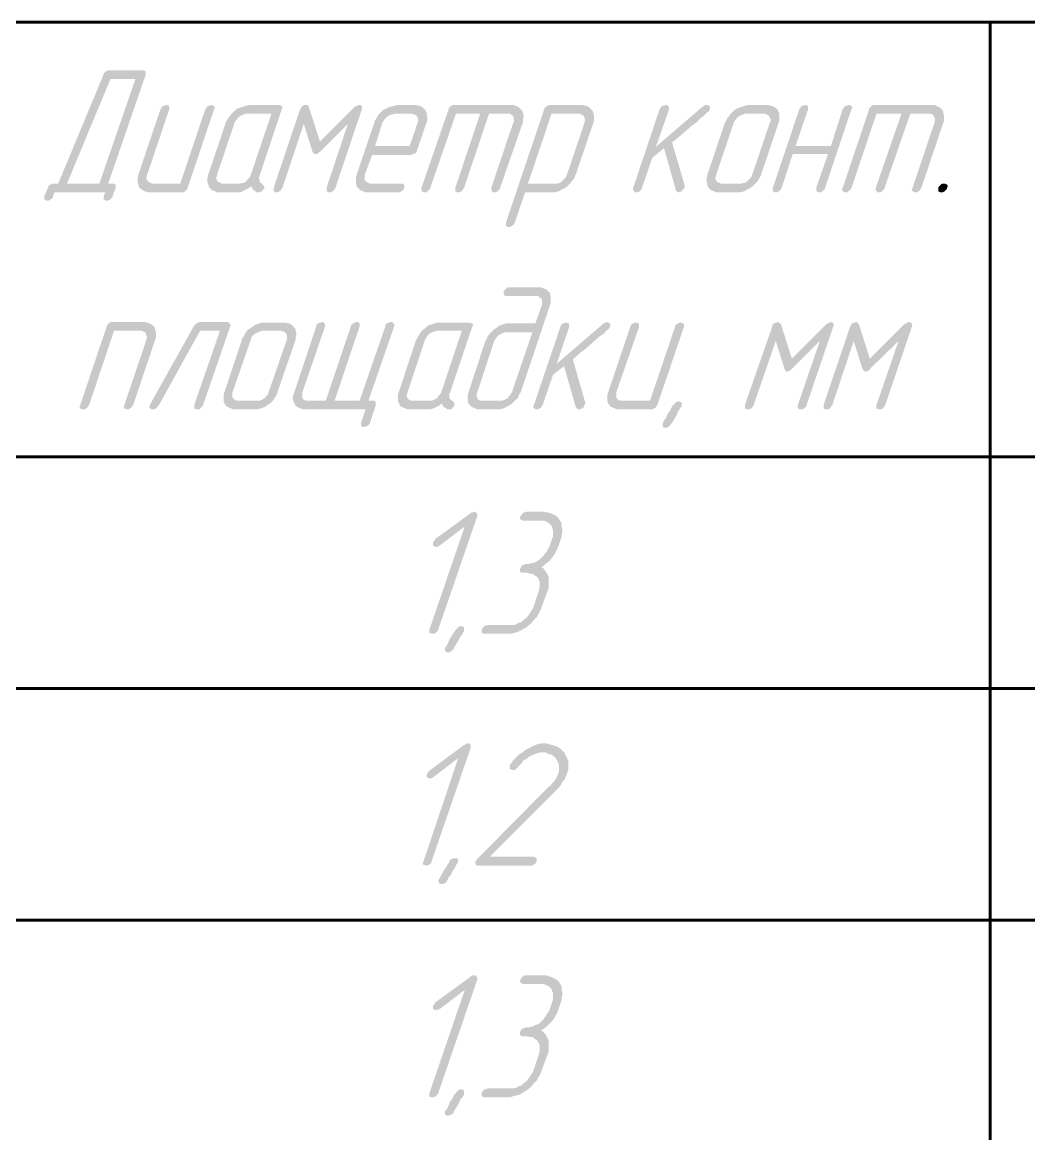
# Model space of a CAD drawing. Extents: x 346 to 4955, y 45 to 639.
# Drawn here: x 1274.54 to 1309.19, y 155.46 to 193.71 of the extents above; entities that cross this region are included whole.
import ezdxf

# ---------------------------------------------------------------- set-up
doc = ezdxf.new("R2010")
doc.units = 0
doc.header["$MEASUREMENT"] = 0
doc.layers.add('PDF _Геометрия', color=7, linetype='CONTINUOUS')
doc.layers.add('PDF _Сплошная заливка', color=7, linetype='CONTINUOUS')

msp = doc.modelspace()

# ---------------------------------------------------------------- hatches: boundary and pattern name
at = {"layer": 'PDF _Сплошная заливка', "transparency": 33554559}
h = msp.add_hatch(color=256, dxfattribs=at)
h.paths.add_polyline_path([(1278.439, 191.75), (1277.579, 191.75), (1276.086, 188.155), (1277.199, 188.155)], flags=0)
h.paths.add_polyline_path([(1278.768, 192.028), (1278.768, 192.028), (1278.794, 192.003), (1278.794, 191.952), (1278.794, 191.901), (1277.503, 188.155), (1277.68, 188.155), (1277.731, 188.129), (1277.756, 188.129), (1277.756, 188.079), (1277.756, 188.053), (1277.756, 188.003), (1277.655, 187.724), (1277.655, 187.699), (1277.655, 187.699), (1277.604, 187.648), (1277.579, 187.623), (1277.554, 187.598), (1277.503, 187.572), (1277.452, 187.572), (1277.427, 187.572), (1277.376, 187.598), (1277.351, 187.598), (1277.351, 187.623), (1277.351, 187.674), (1277.351, 187.724), (1277.402, 187.851), (1275.656, 187.851), (1275.605, 187.724), (1275.605, 187.699), (1275.605, 187.699), (1275.605, 187.674), (1275.58, 187.648), (1275.554, 187.623), (1275.504, 187.598), (1275.453, 187.572), (1275.402, 187.572), (1275.377, 187.572), (1275.327, 187.598), (1275.327, 187.598), (1275.301, 187.623), (1275.301, 187.674), (1275.301, 187.724), (1275.428, 188.003), (1275.428, 188.003), (1275.428, 188.028), (1275.453, 188.079), (1275.478, 188.104), (1275.529, 188.129), (1275.554, 188.155), (1275.605, 188.155), (1275.782, 188.155), (1277.351, 191.927), (1277.351, 191.927), (1277.351, 191.952), (1277.402, 192.003), (1277.402, 192.003), (1277.452, 192.028), (1277.503, 192.053), (1277.528, 192.053), (1278.718, 192.053)], flags=0)
for points in [[(1281.122, 190.838), (1281.147, 190.813), (1281.173, 190.788), (1281.173, 190.762), (1281.147, 190.712), (1280.236, 188.003), (1280.236, 188.003), (1280.236, 187.978), (1280.186, 187.927), (1280.16, 187.902), (1280.135, 187.876), (1280.084, 187.851), (1280.034, 187.851), (1278.895, 187.851), (1278.87, 187.851), (1278.794, 187.876), (1278.743, 187.902), (1278.692, 187.927), (1278.617, 187.978), (1278.566, 188.028), (1278.566, 188.028), (1278.566, 188.053), (1278.541, 188.104), (1278.541, 188.155), (1278.515, 188.205), (1278.515, 188.281), (1278.515, 188.357), (1278.541, 188.459), (1279.3, 190.712), (1279.3, 190.712), (1279.325, 190.737), (1279.35, 190.788), (1279.376, 190.813), (1279.426, 190.838), (1279.452, 190.838), (1279.502, 190.863), (1279.528, 190.863), (1279.578, 190.838), (1279.604, 190.813), (1279.604, 190.788), (1279.604, 190.762), (1279.604, 190.712), (1278.844, 188.459), (1278.844, 188.433), (1278.844, 188.433), (1278.844, 188.408), (1278.819, 188.383), (1278.819, 188.307), (1278.844, 188.281), (1278.87, 188.231), (1278.87, 188.231), (1278.92, 188.205), (1278.971, 188.18), (1278.996, 188.155), (1279.047, 188.155), (1279.983, 188.155), (1280.844, 190.712), (1280.844, 190.712), (1280.869, 190.737), (1280.894, 190.788), (1280.92, 190.813), (1280.97, 190.838), (1280.995, 190.838), (1281.046, 190.863), (1281.071, 190.863)], [(1286.184, 190.863), (1286.209, 190.838), (1286.234, 190.813), (1286.234, 190.788), (1286.234, 190.762), (1286.234, 190.712), (1285.323, 188.003), (1285.323, 188.003), (1285.298, 187.978), (1285.272, 187.927), (1285.247, 187.902), (1285.197, 187.876), (1285.171, 187.851), (1285.121, 187.851), (1285.095, 187.851), (1285.045, 187.876), (1285.019, 187.902), (1285.019, 187.927), (1285.019, 187.952), (1285.019, 188.003), (1285.753, 190.205), (1284.792, 189.243), (1284.792, 189.243), (1284.792, 189.243), (1284.741, 189.218), (1284.69, 189.167), (1284.665, 189.167), (1284.64, 189.167), (1284.614, 189.167), (1284.614, 189.167), (1284.564, 189.193), (1284.564, 189.218), (1284.539, 189.243), (1284.235, 190.205), (1283.501, 188.003), (1283.501, 188.003), (1283.476, 187.978), (1283.45, 187.927), (1283.425, 187.902), (1283.374, 187.876), (1283.349, 187.851), (1283.298, 187.851), (1283.273, 187.851), (1283.223, 187.876), (1283.197, 187.902), (1283.197, 187.927), (1283.197, 187.952), (1283.197, 188.003), (1284.108, 190.712), (1284.108, 190.712), (1284.134, 190.737), (1284.134, 190.762), (1284.159, 190.788), (1284.184, 190.813), (1284.21, 190.838), (1284.26, 190.863), (1284.311, 190.863), (1284.336, 190.863), (1284.361, 190.863), (1284.387, 190.838), (1284.412, 190.788), (1284.792, 189.598), (1285.981, 190.788), (1286.006, 190.813), (1286.032, 190.813), (1286.082, 190.838), (1286.133, 190.863), (1286.158, 190.863)], [(1291.448, 190.863), (1291.498, 190.838), (1291.574, 190.813), (1291.625, 190.788), (1291.675, 190.737), (1291.726, 190.686), (1291.726, 190.686), (1291.751, 190.661), (1291.777, 190.61), (1291.777, 190.56), (1291.802, 190.509), (1291.802, 190.433), (1291.777, 190.357), (1291.777, 190.256), (1290.992, 188.003), (1290.992, 188.003), (1290.992, 187.978), (1290.941, 187.927), (1290.916, 187.902), (1290.891, 187.876), (1290.84, 187.851), (1290.79, 187.851), (1290.764, 187.851), (1290.714, 187.876), (1290.714, 187.902), (1290.688, 187.927), (1290.688, 187.952), (1290.688, 188.003), (1291.448, 190.256), (1291.448, 190.256), (1291.473, 190.281), (1291.473, 190.307), (1291.473, 190.332), (1291.473, 190.408), (1291.448, 190.433), (1291.448, 190.458), (1291.448, 190.484), (1291.448, 190.484), (1291.397, 190.509), (1291.346, 190.56), (1291.296, 190.56), (1291.27, 190.56), (1290.612, 190.56), (1289.752, 188.003), (1289.752, 188.003), (1289.727, 187.978), (1289.701, 187.927), (1289.676, 187.902), (1289.651, 187.876), (1289.6, 187.851), (1289.55, 187.851), (1289.524, 187.851), (1289.474, 187.876), (1289.448, 187.902), (1289.448, 187.927), (1289.448, 187.952), (1289.448, 188.003), (1290.309, 190.56), (1289.474, 190.56), (1288.588, 188.003), (1288.588, 188.003), (1288.588, 187.978), (1288.537, 187.927), (1288.512, 187.902), (1288.487, 187.876), (1288.436, 187.851), (1288.385, 187.851), (1288.36, 187.851), (1288.309, 187.876), (1288.309, 187.902), (1288.284, 187.927), (1288.284, 187.952), (1288.284, 188.003), (1289.221, 190.712), (1289.221, 190.712), (1289.221, 190.737), (1289.246, 190.762), (1289.246, 190.788), (1289.296, 190.813), (1289.322, 190.838), (1289.372, 190.863), (1289.423, 190.863), (1291.422, 190.863)], [(1298.129, 190.863), (1298.179, 190.838), (1298.205, 190.813), (1298.205, 190.813), (1298.205, 190.788), (1298.23, 190.762), (1298.205, 190.712), (1298.205, 190.712), (1298.205, 190.686), (1298.179, 190.636), (1298.129, 190.61), (1298.129, 190.61), (1298.104, 190.585), (1298.078, 190.56), (1298.028, 190.509), (1297.977, 190.458), (1297.901, 190.408), (1297.851, 190.357), (1297.775, 190.281), (1297.673, 190.205), (1297.572, 190.129), (1297.37, 189.952), (1297.167, 189.775), (1296.914, 189.572), (1297.344, 188.104), (1297.344, 188.079), (1297.344, 188.079), (1297.344, 188.053), (1297.344, 188.028), (1297.344, 188.003), (1297.319, 187.978), (1297.294, 187.952), (1297.243, 187.902), (1297.243, 187.902), (1297.218, 187.876), (1297.167, 187.876), (1297.142, 187.851), (1297.117, 187.851), (1297.091, 187.876), (1297.066, 187.902), (1297.041, 187.902), (1297.041, 187.952), (1296.636, 189.37), (1296.231, 189.041), (1295.876, 188.003), (1295.876, 188.003), (1295.876, 187.978), (1295.826, 187.927), (1295.801, 187.902), (1295.775, 187.876), (1295.725, 187.851), (1295.674, 187.851), (1295.649, 187.851), (1295.623, 187.876), (1295.598, 187.902), (1295.573, 187.927), (1295.573, 187.952), (1295.573, 188.003), (1296.484, 190.712), (1296.484, 190.712), (1296.509, 190.737), (1296.509, 190.762), (1296.535, 190.788), (1296.56, 190.813), (1296.61, 190.838), (1296.636, 190.838), (1296.712, 190.863), (1296.712, 190.863), (1296.762, 190.838), (1296.788, 190.813), (1296.813, 190.788), (1296.813, 190.762), (1296.813, 190.712), (1296.357, 189.421), (1297.977, 190.813), (1298.002, 190.813), (1298.028, 190.838), (1298.053, 190.863), (1298.104, 190.863)], [(1303.064, 190.838), (1303.089, 190.813), (1303.115, 190.788), (1303.115, 190.762), (1303.089, 190.712), (1302.178, 188.003), (1302.178, 188.003), (1302.178, 187.978), (1302.128, 187.927), (1302.102, 187.902), (1302.077, 187.876), (1302.026, 187.851), (1301.976, 187.851), (1301.95, 187.851), (1301.9, 187.876), (1301.9, 187.902), (1301.874, 187.927), (1301.874, 187.952), (1301.874, 188.003), (1302.279, 189.167), (1301.065, 189.167), (1300.685, 188.003), (1300.685, 188.003), (1300.66, 187.978), (1300.634, 187.927), (1300.609, 187.902), (1300.558, 187.876), (1300.533, 187.851), (1300.482, 187.851), (1300.457, 187.851), (1300.407, 187.876), (1300.381, 187.902), (1300.381, 187.927), (1300.381, 187.952), (1300.381, 188.003), (1301.292, 190.712), (1301.292, 190.712), (1301.318, 190.737), (1301.343, 190.788), (1301.368, 190.813), (1301.394, 190.838), (1301.444, 190.838), (1301.495, 190.863), (1301.52, 190.863), (1301.571, 190.838), (1301.596, 190.813), (1301.596, 190.788), (1301.596, 190.762), (1301.596, 190.712), (1301.166, 189.446), (1302.381, 189.446), (1302.786, 190.712), (1302.786, 190.712), (1302.811, 190.737), (1302.836, 190.788), (1302.861, 190.813), (1302.912, 190.838), (1302.937, 190.838), (1302.988, 190.863), (1303.013, 190.863)], [(1305.949, 190.863), (1306, 190.838), (1306.05, 190.813), (1306.101, 190.788), (1306.177, 190.737), (1306.227, 190.686), (1306.227, 190.686), (1306.227, 190.661), (1306.253, 190.61), (1306.253, 190.56), (1306.278, 190.509), (1306.278, 190.433), (1306.278, 190.357), (1306.253, 190.256), (1305.493, 188.003), (1305.493, 188.003), (1305.468, 187.978), (1305.443, 187.927), (1305.418, 187.902), (1305.367, 187.876), (1305.342, 187.851), (1305.291, 187.851), (1305.266, 187.851), (1305.215, 187.876), (1305.19, 187.902), (1305.164, 187.927), (1305.164, 187.952), (1305.19, 188.003), (1305.949, 190.256), (1305.949, 190.256), (1305.949, 190.281), (1305.949, 190.307), (1305.949, 190.332), (1305.949, 190.408), (1305.949, 190.433), (1305.924, 190.458), (1305.924, 190.484), (1305.924, 190.484), (1305.898, 190.509), (1305.822, 190.56), (1305.797, 190.56), (1305.746, 190.56), (1305.114, 190.56), (1304.228, 188.003), (1304.228, 188.003), (1304.228, 187.978), (1304.177, 187.927), (1304.152, 187.902), (1304.127, 187.876), (1304.076, 187.851), (1304.026, 187.851), (1304, 187.851), (1303.975, 187.876), (1303.95, 187.902), (1303.924, 187.927), (1303.924, 187.952), (1303.924, 188.003), (1304.81, 190.56), (1303.95, 190.56), (1303.089, 188.003), (1303.089, 188.003), (1303.064, 187.978), (1303.039, 187.927), (1303.013, 187.902), (1302.963, 187.876), (1302.937, 187.851), (1302.887, 187.851), (1302.861, 187.851), (1302.811, 187.876), (1302.786, 187.902), (1302.76, 187.927), (1302.76, 187.952), (1302.786, 188.003), (1303.697, 190.712), (1303.697, 190.712), (1303.697, 190.737), (1303.722, 190.762), (1303.747, 190.788), (1303.773, 190.813), (1303.798, 190.838), (1303.848, 190.863), (1303.899, 190.863), (1305.898, 190.863)], [(1306.354, 188.129), (1306.379, 188.129), (1306.405, 188.079), (1306.405, 188.053), (1306.379, 188.003), (1306.379, 188.003), (1306.379, 187.978), (1306.329, 187.927), (1306.303, 187.902), (1306.278, 187.876), (1306.227, 187.851), (1306.177, 187.851), (1306.151, 187.851), (1306.101, 187.876), (1306.076, 187.902), (1306.076, 187.927), (1306.076, 187.952), (1306.076, 188.003), (1306.076, 188.003), (1306.076, 188.028), (1306.101, 188.053), (1306.126, 188.079), (1306.151, 188.104), (1306.177, 188.129), (1306.227, 188.155), (1306.278, 188.155), (1306.303, 188.155)], [(1278.718, 183.395), (1278.768, 183.395), (1278.819, 183.37), (1278.87, 183.37), (1278.92, 183.345), (1278.971, 183.319), (1279.047, 183.269), (1279.097, 183.218), (1279.097, 183.193), (1279.097, 183.167), (1279.123, 183.142), (1279.123, 183.092), (1279.148, 183.016), (1279.148, 182.965), (1279.148, 182.864), (1279.123, 182.788), (1278.363, 180.535), (1278.363, 180.509), (1278.338, 180.509), (1278.313, 180.459), (1278.287, 180.433), (1278.237, 180.408), (1278.212, 180.383), (1278.161, 180.383), (1278.136, 180.383), (1278.085, 180.408), (1278.06, 180.408), (1278.06, 180.433), (1278.034, 180.484), (1278.06, 180.535), (1278.819, 182.788), (1278.819, 182.788), (1278.819, 182.813), (1278.819, 182.813), (1278.844, 182.864), (1278.819, 182.914), (1278.819, 182.965), (1278.794, 182.99), (1278.794, 182.99), (1278.794, 183.016), (1278.768, 183.041), (1278.692, 183.066), (1278.667, 183.092), (1278.617, 183.092), (1277.705, 183.092), (1276.845, 180.535), (1276.845, 180.535), (1276.82, 180.509), (1276.794, 180.459), (1276.769, 180.433), (1276.718, 180.408), (1276.693, 180.383), (1276.643, 180.383), (1276.617, 180.383), (1276.567, 180.408), (1276.541, 180.408), (1276.516, 180.433), (1276.516, 180.484), (1276.541, 180.535), (1277.452, 183.243), (1277.452, 183.243), (1277.452, 183.269), (1277.478, 183.294), (1277.503, 183.319), (1277.528, 183.345), (1277.554, 183.37), (1277.604, 183.395), (1277.655, 183.395)], [(1281.653, 183.37), (1281.679, 183.345), (1281.704, 183.319), (1281.704, 183.294), (1281.704, 183.243), (1280.768, 180.535), (1280.768, 180.535), (1280.768, 180.509), (1280.717, 180.459), (1280.692, 180.433), (1280.666, 180.408), (1280.616, 180.383), (1280.565, 180.383), (1280.54, 180.383), (1280.489, 180.408), (1280.464, 180.408), (1280.464, 180.433), (1280.464, 180.484), (1280.464, 180.535), (1281.35, 183.092), (1280.666, 183.092), (1279.224, 180.484), (1279.224, 180.484), (1279.199, 180.484), (1279.173, 180.433), (1279.123, 180.408), (1279.097, 180.383), (1279.047, 180.383), (1279.021, 180.383), (1278.971, 180.408), (1278.946, 180.408), (1278.92, 180.433), (1278.92, 180.484), (1278.946, 180.535), (1278.946, 180.535), (1278.946, 180.56), (1280.464, 183.269), (1280.464, 183.269), (1280.489, 183.294), (1280.515, 183.319), (1280.591, 183.37), (1280.616, 183.37), (1280.666, 183.395), (1281.603, 183.395)], [(1287.297, 183.37), (1287.322, 183.345), (1287.348, 183.319), (1287.348, 183.294), (1287.348, 183.243), (1286.462, 180.687), (1286.639, 180.687), (1286.69, 180.661), (1286.715, 180.636), (1286.715, 180.611), (1286.715, 180.585), (1286.715, 180.535), (1286.513, 179.927), (1286.513, 179.927), (1286.513, 179.902), (1286.462, 179.851), (1286.437, 179.826), (1286.411, 179.801), (1286.361, 179.801), (1286.31, 179.775), (1286.285, 179.775), (1286.234, 179.801), (1286.209, 179.826), (1286.209, 179.851), (1286.209, 179.877), (1286.209, 179.927), (1286.361, 180.383), (1284.26, 180.383), (1284.21, 180.383), (1284.159, 180.408), (1284.083, 180.433), (1284.032, 180.459), (1283.982, 180.484), (1283.931, 180.56), (1283.906, 180.56), (1283.906, 180.585), (1283.906, 180.611), (1283.881, 180.661), (1283.855, 180.737), (1283.855, 180.813), (1283.881, 180.889), (1283.906, 180.965), (1284.665, 183.243), (1284.665, 183.243), (1284.665, 183.269), (1284.69, 183.319), (1284.741, 183.345), (1284.766, 183.37), (1284.817, 183.37), (1284.868, 183.395), (1284.868, 183.395), (1284.918, 183.37), (1284.944, 183.345), (1284.969, 183.319), (1284.969, 183.294), (1284.969, 183.243), (1284.184, 180.965), (1284.184, 180.965), (1284.184, 180.965), (1284.184, 180.94), (1284.184, 180.914), (1284.184, 180.838), (1284.184, 180.788), (1284.21, 180.763), (1284.21, 180.737), (1284.26, 180.712), (1284.311, 180.687), (1284.336, 180.687), (1284.387, 180.687), (1284.994, 180.687), (1285.855, 183.243), (1285.855, 183.243), (1285.855, 183.269), (1285.88, 183.294), (1285.905, 183.319), (1285.931, 183.345), (1285.956, 183.37), (1286.006, 183.37), (1286.057, 183.395), (1286.082, 183.395), (1286.133, 183.37), (1286.158, 183.345), (1286.158, 183.319), (1286.158, 183.294), (1286.158, 183.243), (1285.298, 180.687), (1286.158, 180.687), (1287.044, 183.243), (1287.044, 183.243), (1287.044, 183.269), (1287.044, 183.294), (1287.069, 183.319), (1287.095, 183.345), (1287.145, 183.37), (1287.171, 183.37), (1287.247, 183.395), (1287.272, 183.395)], [(1294.712, 183.37), (1294.738, 183.37), (1294.763, 183.345), (1294.763, 183.319), (1294.788, 183.319), (1294.788, 183.269), (1294.788, 183.243), (1294.763, 183.218), (1294.763, 183.193), (1294.738, 183.167), (1294.712, 183.142), (1294.687, 183.117), (1294.687, 183.117), (1294.636, 183.092), (1294.611, 183.041), (1294.561, 182.99), (1294.485, 182.94), (1294.409, 182.889), (1294.333, 182.813), (1294.231, 182.737), (1294.155, 182.661), (1293.953, 182.484), (1293.725, 182.307), (1293.498, 182.104), (1293.928, 180.611), (1293.928, 180.611), (1293.928, 180.611), (1293.928, 180.56), (1293.902, 180.535), (1293.902, 180.535), (1293.877, 180.509), (1293.877, 180.459), (1293.827, 180.433), (1293.827, 180.433), (1293.801, 180.408), (1293.751, 180.383), (1293.7, 180.383), (1293.7, 180.383), (1293.675, 180.383), (1293.624, 180.433), (1293.624, 180.433), (1293.599, 180.459), (1293.194, 181.876), (1292.814, 181.573), (1292.46, 180.535), (1292.46, 180.535), (1292.435, 180.509), (1292.409, 180.459), (1292.384, 180.433), (1292.333, 180.408), (1292.308, 180.383), (1292.257, 180.383), (1292.232, 180.383), (1292.182, 180.408), (1292.156, 180.408), (1292.156, 180.433), (1292.131, 180.484), (1292.156, 180.535), (1293.067, 183.218), (1293.067, 183.243), (1293.067, 183.243), (1293.093, 183.269), (1293.118, 183.319), (1293.143, 183.319), (1293.169, 183.345), (1293.219, 183.37), (1293.27, 183.37), (1293.295, 183.37), (1293.346, 183.345), (1293.371, 183.345), (1293.371, 183.319), (1293.371, 183.269), (1293.371, 183.218), (1292.941, 181.952), (1294.561, 183.345), (1294.561, 183.345), (1294.586, 183.37), (1294.636, 183.37), (1294.687, 183.395), (1294.687, 183.395)], [(1297.294, 183.345), (1297.294, 183.345), (1297.319, 183.319), (1297.319, 183.269), (1297.319, 183.218), (1296.408, 180.535), (1296.408, 180.535), (1296.383, 180.509), (1296.357, 180.459), (1296.332, 180.433), (1296.281, 180.408), (1296.231, 180.383), (1296.18, 180.383), (1295.067, 180.383), (1295.016, 180.383), (1294.965, 180.408), (1294.915, 180.433), (1294.839, 180.459), (1294.788, 180.484), (1294.738, 180.56), (1294.738, 180.56), (1294.712, 180.585), (1294.712, 180.611), (1294.687, 180.661), (1294.687, 180.737), (1294.687, 180.813), (1294.687, 180.889), (1294.712, 180.965), (1295.472, 183.218), (1295.472, 183.243), (1295.472, 183.243), (1295.522, 183.319), (1295.548, 183.319), (1295.573, 183.345), (1295.623, 183.37), (1295.674, 183.37), (1295.699, 183.37), (1295.75, 183.345), (1295.75, 183.345), (1295.775, 183.319), (1295.775, 183.269), (1295.775, 183.218), (1294.991, 180.965), (1294.991, 180.965), (1294.991, 180.965), (1294.991, 180.94), (1294.991, 180.914), (1294.991, 180.838), (1294.991, 180.788), (1295.016, 180.763), (1295.041, 180.737), (1295.067, 180.712), (1295.117, 180.687), (1295.168, 180.687), (1295.193, 180.687), (1296.155, 180.687), (1297.015, 183.218), (1297.015, 183.243), (1297.015, 183.243), (1297.066, 183.319), (1297.091, 183.319), (1297.117, 183.345), (1297.167, 183.37), (1297.218, 183.37), (1297.243, 183.37)], [(1302.406, 183.37), (1302.456, 183.37), (1302.456, 183.345), (1302.482, 183.319), (1302.482, 183.269), (1302.456, 183.218), (1301.545, 180.535), (1301.545, 180.535), (1301.545, 180.509), (1301.495, 180.459), (1301.469, 180.433), (1301.444, 180.408), (1301.394, 180.383), (1301.343, 180.383), (1301.318, 180.383), (1301.267, 180.408), (1301.267, 180.408), (1301.242, 180.433), (1301.242, 180.484), (1301.242, 180.535), (1302.001, 182.737), (1301.039, 181.775), (1301.014, 181.775), (1301.014, 181.75), (1300.963, 181.725), (1300.913, 181.699), (1300.913, 181.699), (1300.862, 181.674), (1300.862, 181.674), (1300.837, 181.699), (1300.812, 181.725), (1300.786, 181.75), (1300.786, 181.775), (1300.482, 182.737), (1299.723, 180.535), (1299.723, 180.535), (1299.723, 180.509), (1299.673, 180.459), (1299.647, 180.433), (1299.622, 180.408), (1299.571, 180.383), (1299.521, 180.383), (1299.495, 180.383), (1299.445, 180.408), (1299.445, 180.408), (1299.42, 180.433), (1299.42, 180.484), (1299.42, 180.535), (1300.356, 183.218), (1300.356, 183.243), (1300.356, 183.243), (1300.381, 183.269), (1300.381, 183.319), (1300.432, 183.345), (1300.457, 183.37), (1300.508, 183.37), (1300.558, 183.395), (1300.558, 183.395), (1300.584, 183.37), (1300.634, 183.345), (1300.66, 183.319), (1301.039, 182.13), (1302.229, 183.319), (1302.229, 183.319), (1302.279, 183.345), (1302.33, 183.37), (1302.381, 183.395), (1302.406, 183.395)], [(1305.114, 183.37), (1305.139, 183.37), (1305.164, 183.345), (1305.164, 183.319), (1305.19, 183.269), (1305.164, 183.218), (1304.253, 180.535), (1304.253, 180.535), (1304.228, 180.509), (1304.203, 180.459), (1304.177, 180.433), (1304.152, 180.408), (1304.102, 180.383), (1304.051, 180.383), (1304.026, 180.383), (1303.975, 180.408), (1303.95, 180.408), (1303.95, 180.433), (1303.95, 180.484), (1303.95, 180.535), (1304.709, 182.737), (1303.722, 181.775), (1303.722, 181.775), (1303.722, 181.75), (1303.671, 181.725), (1303.621, 181.699), (1303.595, 181.699), (1303.57, 181.674), (1303.57, 181.674), (1303.545, 181.699), (1303.494, 181.725), (1303.494, 181.75), (1303.469, 181.775), (1303.165, 182.737), (1302.431, 180.535), (1302.431, 180.535), (1302.406, 180.509), (1302.381, 180.459), (1302.355, 180.433), (1302.33, 180.408), (1302.279, 180.383), (1302.229, 180.383), (1302.203, 180.383), (1302.153, 180.408), (1302.128, 180.408), (1302.128, 180.433), (1302.128, 180.484), (1302.128, 180.535), (1303.039, 183.218), (1303.039, 183.243), (1303.064, 183.243), (1303.064, 183.269), (1303.089, 183.319), (1303.115, 183.345), (1303.165, 183.37), (1303.19, 183.37), (1303.241, 183.395), (1303.266, 183.395), (1303.292, 183.37), (1303.317, 183.345), (1303.342, 183.319), (1303.722, 182.13), (1304.911, 183.319), (1304.937, 183.319), (1304.962, 183.345), (1305.013, 183.37), (1305.063, 183.395), (1305.089, 183.395)], [(1297.192, 180.636), (1297.218, 180.636), (1297.243, 180.611), (1297.243, 180.585), (1297.243, 180.56), (1297.243, 180.535), (1297.243, 180.509), (1297.243, 180.509), (1297.243, 180.484), (1297.218, 180.459), (1297.192, 180.433), (1297.167, 180.383), (1297.117, 180.307), (1297.066, 180.18), (1296.99, 180.054), (1296.965, 180.003), (1296.939, 179.978), (1296.914, 179.927), (1296.889, 179.902), (1296.889, 179.877), (1296.863, 179.877), (1296.838, 179.826), (1296.813, 179.801), (1296.788, 179.775), (1296.762, 179.775), (1296.712, 179.75), (1296.686, 179.75), (1296.636, 179.75), (1296.61, 179.775), (1296.585, 179.801), (1296.585, 179.826), (1296.585, 179.851), (1296.585, 179.877), (1296.585, 179.902), (1296.585, 179.902), (1296.585, 179.902), (1296.61, 179.927), (1296.61, 179.952), (1296.636, 180.003), (1296.712, 180.104), (1296.762, 180.231), (1296.838, 180.332), (1296.863, 180.383), (1296.889, 180.433), (1296.914, 180.484), (1296.939, 180.509), (1296.939, 180.535), (1296.939, 180.535), (1296.99, 180.56), (1297.015, 180.611), (1297.041, 180.611), (1297.066, 180.636), (1297.117, 180.661), (1297.142, 180.661)], [(1290.157, 176.839), (1290.182, 176.813), (1290.208, 176.788), (1290.208, 176.763), (1290.208, 176.712), (1288.866, 172.813), (1288.866, 172.788), (1288.866, 172.788), (1288.816, 172.737), (1288.79, 172.712), (1288.765, 172.687), (1288.714, 172.662), (1288.664, 172.662), (1288.638, 172.662), (1288.588, 172.687), (1288.563, 172.687), (1288.563, 172.712), (1288.563, 172.763), (1288.563, 172.813), (1289.777, 176.358), (1288.917, 175.699), (1288.891, 175.699), (1288.866, 175.674), (1288.841, 175.649), (1288.79, 175.649), (1288.79, 175.649), (1288.765, 175.649), (1288.74, 175.674), (1288.689, 175.699), (1288.689, 175.699), (1288.689, 175.725), (1288.689, 175.775), (1288.689, 175.801), (1288.689, 175.826), (1288.714, 175.851), (1288.74, 175.877), (1288.765, 175.927), (1289.98, 176.813), (1289.98, 176.813), (1290.005, 176.839), (1290.056, 176.839), (1290.106, 176.864), (1290.106, 176.864)], [(1292.561, 176.839), (1292.637, 176.839), (1292.713, 176.813), (1292.789, 176.788), (1292.89, 176.737), (1292.966, 176.687), (1293.042, 176.586), (1293.042, 176.586), (1293.067, 176.535), (1293.093, 176.51), (1293.118, 176.408), (1293.118, 176.332), (1293.143, 176.206), (1293.118, 176.104), (1293.118, 176.029), (1293.093, 175.953), (1292.991, 175.649), (1292.991, 175.649), (1292.991, 175.623), (1292.966, 175.623), (1292.966, 175.573), (1292.915, 175.497), (1292.865, 175.396), (1292.789, 175.294), (1292.688, 175.168), (1292.561, 175.067), (1292.409, 174.94), (1292.409, 174.94), (1292.435, 174.94), (1292.485, 174.915), (1292.511, 174.864), (1292.561, 174.813), (1292.586, 174.763), (1292.637, 174.687), (1292.662, 174.611), (1292.662, 174.611), (1292.662, 174.586), (1292.662, 174.535), (1292.662, 174.484), (1292.662, 174.408), (1292.662, 174.332), (1292.662, 174.231), (1292.637, 174.155), (1292.409, 173.548), (1292.409, 173.548), (1292.409, 173.548), (1292.409, 173.522), (1292.384, 173.497), (1292.359, 173.421), (1292.308, 173.345), (1292.257, 173.244), (1292.156, 173.143), (1292.055, 173.016), (1291.928, 172.915), (1291.928, 172.915), (1291.928, 172.915), (1291.903, 172.889), (1291.878, 172.864), (1291.802, 172.839), (1291.726, 172.788), (1291.625, 172.737), (1291.473, 172.687), (1291.346, 172.662), (1291.22, 172.662), (1290.435, 172.662), (1290.385, 172.687), (1290.385, 172.687), (1290.359, 172.712), (1290.359, 172.763), (1290.359, 172.813), (1290.359, 172.813), (1290.385, 172.839), (1290.385, 172.864), (1290.41, 172.889), (1290.435, 172.915), (1290.461, 172.94), (1290.511, 172.94), (1290.562, 172.965), (1291.372, 172.965), (1291.422, 172.965), (1291.473, 172.965), (1291.549, 172.991), (1291.625, 173.041), (1291.726, 173.067), (1291.802, 173.143), (1291.802, 173.143), (1291.827, 173.168), (1291.878, 173.193), (1291.928, 173.244), (1291.979, 173.32), (1292.03, 173.396), (1292.08, 173.472), (1292.131, 173.548), (1292.333, 174.155), (1292.333, 174.155), (1292.333, 174.206), (1292.359, 174.231), (1292.359, 174.307), (1292.359, 174.358), (1292.359, 174.434), (1292.333, 174.51), (1292.283, 174.586), (1292.283, 174.586), (1292.283, 174.611), (1292.232, 174.636), (1292.207, 174.661), (1292.156, 174.687), (1292.106, 174.737), (1292.004, 174.737), (1291.928, 174.763), (1291.751, 174.763), (1291.701, 174.763), (1291.701, 174.788), (1291.675, 174.813), (1291.675, 174.864), (1291.675, 174.915), (1291.675, 174.915), (1291.701, 174.915), (1291.701, 174.94), (1291.726, 174.991), (1291.751, 175.016), (1291.802, 175.041), (1291.827, 175.041), (1291.878, 175.067), (1291.928, 175.067), (1291.979, 175.067), (1292.03, 175.092), (1292.106, 175.092), (1292.182, 175.117), (1292.283, 175.168), (1292.359, 175.218), (1292.384, 175.244), (1292.409, 175.269), (1292.435, 175.294), (1292.485, 175.345), (1292.536, 175.421), (1292.586, 175.472), (1292.637, 175.573), (1292.688, 175.649), (1292.789, 175.953), (1292.789, 175.978), (1292.814, 176.003), (1292.814, 176.054), (1292.814, 176.104), (1292.814, 176.18), (1292.814, 176.231), (1292.789, 176.307), (1292.764, 176.383), (1292.764, 176.383), (1292.738, 176.408), (1292.713, 176.434), (1292.662, 176.484), (1292.612, 176.51), (1292.561, 176.535), (1292.485, 176.56), (1292.384, 176.56), (1291.777, 176.56), (1291.726, 176.586), (1291.701, 176.586), (1291.675, 176.636), (1291.675, 176.661), (1291.701, 176.712), (1291.701, 176.712), (1291.701, 176.737), (1291.751, 176.788), (1291.777, 176.813), (1291.802, 176.839), (1291.853, 176.839), (1291.903, 176.864), (1292.511, 176.864)], [(1289.701, 172.915), (1289.727, 172.915), (1289.752, 172.864), (1289.752, 172.864), (1289.752, 172.839), (1289.752, 172.788), (1289.752, 172.788), (1289.752, 172.788), (1289.752, 172.763), (1289.752, 172.737), (1289.727, 172.712), (1289.701, 172.662), (1289.625, 172.56), (1289.575, 172.459), (1289.499, 172.332), (1289.474, 172.282), (1289.448, 172.256), (1289.423, 172.206), (1289.398, 172.181), (1289.398, 172.155), (1289.398, 172.155), (1289.372, 172.105), (1289.322, 172.079), (1289.296, 172.054), (1289.271, 172.029), (1289.221, 172.029), (1289.195, 172.029), (1289.145, 172.029), (1289.119, 172.054), (1289.094, 172.079), (1289.094, 172.105), (1289.094, 172.13), (1289.094, 172.155), (1289.094, 172.155), (1289.094, 172.181), (1289.094, 172.181), (1289.119, 172.206), (1289.145, 172.231), (1289.17, 172.282), (1289.221, 172.383), (1289.271, 172.51), (1289.347, 172.611), (1289.372, 172.662), (1289.398, 172.712), (1289.423, 172.737), (1289.448, 172.788), (1289.448, 172.788), (1289.474, 172.813), (1289.499, 172.839), (1289.524, 172.864), (1289.55, 172.889), (1289.575, 172.915), (1289.625, 172.915), (1289.651, 172.915)], [(1289.954, 168.864), (1289.98, 168.839), (1289.98, 168.814), (1289.98, 168.788), (1289.98, 168.738), (1288.638, 164.839), (1288.638, 164.814), (1288.638, 164.814), (1288.613, 164.763), (1288.588, 164.738), (1288.537, 164.712), (1288.487, 164.687), (1288.461, 164.687), (1288.436, 164.687), (1288.385, 164.712), (1288.36, 164.712), (1288.335, 164.738), (1288.335, 164.788), (1288.36, 164.839), (1289.55, 168.383), (1288.689, 167.725), (1288.689, 167.725), (1288.664, 167.7), (1288.613, 167.7), (1288.588, 167.674), (1288.563, 167.674), (1288.537, 167.7), (1288.512, 167.7), (1288.487, 167.725), (1288.487, 167.725), (1288.461, 167.75), (1288.461, 167.801), (1288.487, 167.826), (1288.487, 167.852), (1288.487, 167.877), (1288.512, 167.902), (1288.563, 167.953), (1289.752, 168.839), (1289.777, 168.839), (1289.803, 168.864), (1289.828, 168.89), (1289.878, 168.89), (1289.904, 168.89)], [(1292.586, 168.89), (1292.662, 168.864), (1292.764, 168.839), (1292.865, 168.814), (1292.991, 168.763), (1293.093, 168.687), (1293.194, 168.586), (1293.219, 168.586), (1293.219, 168.535), (1293.27, 168.459), (1293.295, 168.383), (1293.346, 168.282), (1293.346, 168.155), (1293.346, 168.079), (1293.346, 168.004), (1293.32, 167.928), (1293.295, 167.852), (1293.295, 167.826), (1293.27, 167.801), (1293.244, 167.725), (1293.219, 167.649), (1293.143, 167.573), (1293.093, 167.472), (1292.991, 167.345), (1292.89, 167.244), (1290.638, 164.991), (1292.156, 164.991), (1292.207, 164.966), (1292.232, 164.94), (1292.257, 164.915), (1292.257, 164.89), (1292.257, 164.839), (1292.257, 164.814), (1292.232, 164.814), (1292.232, 164.788), (1292.207, 164.763), (1292.182, 164.738), (1292.131, 164.712), (1292.106, 164.687), (1292.03, 164.687), (1290.233, 164.687), (1290.208, 164.687), (1290.182, 164.712), (1290.157, 164.712), (1290.157, 164.738), (1290.132, 164.788), (1290.157, 164.839), (1290.157, 164.839), (1290.182, 164.864), (1290.182, 164.89), (1290.208, 164.915), (1292.688, 167.421), (1292.713, 167.421), (1292.738, 167.447), (1292.764, 167.497), (1292.814, 167.548), (1292.865, 167.598), (1292.915, 167.674), (1292.966, 167.776), (1292.991, 167.852), (1292.991, 167.852), (1292.991, 167.852), (1293.017, 167.902), (1293.017, 167.953), (1293.017, 168.029), (1293.017, 168.105), (1293.017, 168.181), (1292.966, 168.282), (1292.915, 168.358), (1292.915, 168.383), (1292.89, 168.409), (1292.84, 168.434), (1292.789, 168.485), (1292.738, 168.51), (1292.637, 168.535), (1292.561, 168.586), (1292.435, 168.586), (1292.384, 168.586), (1292.359, 168.586), (1292.333, 168.56), (1292.283, 168.56), (1292.156, 168.51), (1292.106, 168.485), (1292.03, 168.459), (1291.954, 168.409), (1291.903, 168.358), (1291.802, 168.307), (1291.751, 168.231), (1291.675, 168.155), (1291.599, 168.079), (1291.599, 168.054), (1291.574, 168.054), (1291.549, 168.029), (1291.498, 167.978), (1291.448, 167.978), (1291.422, 167.978), (1291.397, 167.978), (1291.346, 168.004), (1291.321, 168.004), (1291.321, 168.029), (1291.321, 168.079), (1291.321, 168.13), (1291.321, 168.13), (1291.321, 168.13), (1291.346, 168.181), (1291.346, 168.181), (1291.372, 168.206), (1291.397, 168.231), (1291.422, 168.282), (1291.473, 168.333), (1291.549, 168.409), (1291.599, 168.459), (1291.675, 168.535), (1291.777, 168.586), (1291.853, 168.662), (1291.954, 168.712), (1292.055, 168.763), (1292.156, 168.814), (1292.283, 168.864), (1292.384, 168.89), (1292.511, 168.89), (1292.561, 168.89)], [(1289.474, 164.94), (1289.524, 164.94), (1289.524, 164.915), (1289.55, 164.89), (1289.55, 164.864), (1289.55, 164.814), (1289.55, 164.814), (1289.55, 164.814), (1289.524, 164.788), (1289.524, 164.763), (1289.499, 164.738), (1289.474, 164.687), (1289.423, 164.586), (1289.347, 164.485), (1289.296, 164.358), (1289.246, 164.307), (1289.221, 164.282), (1289.195, 164.231), (1289.195, 164.206), (1289.17, 164.181), (1289.17, 164.181), (1289.145, 164.13), (1289.119, 164.105), (1289.069, 164.08), (1289.043, 164.054), (1289.018, 164.054), (1288.993, 164.054), (1288.942, 164.054), (1288.891, 164.08), (1288.891, 164.105), (1288.866, 164.13), (1288.866, 164.156), (1288.866, 164.181), (1288.891, 164.206), (1288.891, 164.206), (1288.891, 164.206), (1288.891, 164.231), (1288.917, 164.257), (1288.942, 164.307), (1288.993, 164.409), (1289.069, 164.535), (1289.145, 164.637), (1289.17, 164.687), (1289.195, 164.738), (1289.221, 164.763), (1289.246, 164.814), (1289.246, 164.814), (1289.246, 164.839), (1289.271, 164.864), (1289.296, 164.915), (1289.347, 164.915), (1289.372, 164.94), (1289.423, 164.94), (1289.423, 164.94)], [(1290.157, 160.89), (1290.182, 160.864), (1290.208, 160.839), (1290.208, 160.814), (1290.208, 160.763), (1288.866, 156.865), (1288.866, 156.839), (1288.866, 156.839), (1288.816, 156.789), (1288.79, 156.763), (1288.765, 156.738), (1288.714, 156.713), (1288.664, 156.713), (1288.638, 156.713), (1288.588, 156.738), (1288.563, 156.738), (1288.563, 156.763), (1288.563, 156.814), (1288.563, 156.865), (1289.777, 160.409), (1288.917, 159.751), (1288.891, 159.751), (1288.866, 159.725), (1288.841, 159.725), (1288.79, 159.7), (1288.79, 159.7), (1288.765, 159.725), (1288.74, 159.725), (1288.689, 159.751), (1288.689, 159.751), (1288.689, 159.776), (1288.689, 159.827), (1288.689, 159.852), (1288.689, 159.877), (1288.714, 159.902), (1288.74, 159.928), (1288.765, 159.978), (1289.98, 160.864), (1289.98, 160.864), (1290.005, 160.89), (1290.056, 160.915), (1290.106, 160.915), (1290.106, 160.915)], [(1292.561, 160.915), (1292.637, 160.89), (1292.713, 160.864), (1292.789, 160.839), (1292.89, 160.789), (1292.966, 160.738), (1293.042, 160.662), (1293.042, 160.637), (1293.067, 160.611), (1293.093, 160.561), (1293.118, 160.485), (1293.118, 160.383), (1293.143, 160.257), (1293.118, 160.156), (1293.118, 160.08), (1293.093, 160.004), (1292.991, 159.7), (1292.991, 159.7), (1292.991, 159.675), (1292.966, 159.675), (1292.966, 159.624), (1292.915, 159.548), (1292.865, 159.447), (1292.789, 159.346), (1292.688, 159.244), (1292.561, 159.118), (1292.409, 159.016), (1292.409, 158.991), (1292.435, 158.991), (1292.485, 158.966), (1292.511, 158.915), (1292.561, 158.89), (1292.586, 158.814), (1292.637, 158.738), (1292.662, 158.662), (1292.662, 158.662), (1292.662, 158.637), (1292.662, 158.586), (1292.662, 158.535), (1292.662, 158.46), (1292.662, 158.384), (1292.662, 158.308), (1292.637, 158.206), (1292.409, 157.599), (1292.409, 157.599), (1292.409, 157.599), (1292.409, 157.573), (1292.384, 157.548), (1292.359, 157.472), (1292.308, 157.396), (1292.257, 157.295), (1292.156, 157.194), (1292.055, 157.067), (1291.928, 156.966), (1291.928, 156.966), (1291.928, 156.966), (1291.903, 156.941), (1291.878, 156.941), (1291.802, 156.89), (1291.726, 156.839), (1291.625, 156.789), (1291.473, 156.763), (1291.346, 156.713), (1291.22, 156.713), (1290.435, 156.713), (1290.385, 156.738), (1290.385, 156.738), (1290.359, 156.763), (1290.359, 156.814), (1290.359, 156.865), (1290.359, 156.865), (1290.385, 156.89), (1290.385, 156.915), (1290.41, 156.941), (1290.435, 156.966), (1290.461, 156.991), (1290.511, 156.991), (1290.562, 157.017), (1291.372, 157.017), (1291.422, 157.017), (1291.473, 157.017), (1291.549, 157.042), (1291.625, 157.092), (1291.726, 157.118), (1291.802, 157.194), (1291.802, 157.194), (1291.827, 157.219), (1291.878, 157.244), (1291.928, 157.295), (1291.979, 157.371), (1292.03, 157.447), (1292.08, 157.523), (1292.131, 157.599), (1292.333, 158.206), (1292.333, 158.206), (1292.333, 158.257), (1292.359, 158.282), (1292.359, 158.358), (1292.359, 158.409), (1292.359, 158.485), (1292.333, 158.561), (1292.283, 158.637), (1292.283, 158.637), (1292.283, 158.662), (1292.232, 158.687), (1292.207, 158.713), (1292.156, 158.738), (1292.106, 158.789), (1292.004, 158.789), (1291.928, 158.814), (1291.751, 158.814), (1291.701, 158.839), (1291.701, 158.839), (1291.675, 158.865), (1291.675, 158.915), (1291.675, 158.966), (1291.675, 158.966), (1291.701, 158.966), (1291.701, 159.016), (1291.726, 159.042), (1291.751, 159.067), (1291.802, 159.092), (1291.827, 159.092), (1291.878, 159.118), (1291.928, 159.118), (1291.979, 159.118), (1292.03, 159.143), (1292.106, 159.143), (1292.182, 159.194), (1292.283, 159.219), (1292.359, 159.27), (1292.384, 159.295), (1292.409, 159.32), (1292.435, 159.346), (1292.485, 159.396), (1292.536, 159.472), (1292.586, 159.548), (1292.637, 159.624), (1292.688, 159.7), (1292.789, 160.004), (1292.789, 160.029), (1292.814, 160.054), (1292.814, 160.105), (1292.814, 160.156), (1292.814, 160.232), (1292.814, 160.308), (1292.789, 160.358), (1292.764, 160.434), (1292.764, 160.434), (1292.738, 160.459), (1292.713, 160.485), (1292.662, 160.535), (1292.612, 160.561), (1292.561, 160.586), (1292.485, 160.611), (1292.384, 160.611), (1291.777, 160.611), (1291.726, 160.637), (1291.701, 160.662), (1291.675, 160.687), (1291.675, 160.713), (1291.701, 160.763), (1291.701, 160.763), (1291.701, 160.789), (1291.751, 160.839), (1291.777, 160.864), (1291.802, 160.89), (1291.853, 160.915), (1291.903, 160.915), (1292.511, 160.915)], [(1289.701, 156.966), (1289.727, 156.966), (1289.752, 156.941), (1289.752, 156.915), (1289.752, 156.89), (1289.752, 156.839), (1289.752, 156.839), (1289.752, 156.839), (1289.752, 156.814), (1289.752, 156.789), (1289.727, 156.763), (1289.701, 156.713), (1289.625, 156.637), (1289.575, 156.51), (1289.499, 156.384), (1289.474, 156.333), (1289.448, 156.308), (1289.423, 156.257), (1289.398, 156.232), (1289.398, 156.206), (1289.398, 156.206), (1289.372, 156.156), (1289.322, 156.131), (1289.296, 156.105), (1289.271, 156.105), (1289.221, 156.08), (1289.195, 156.08), (1289.145, 156.08), (1289.119, 156.105), (1289.094, 156.131), (1289.094, 156.156), (1289.094, 156.181), (1289.094, 156.206), (1289.094, 156.232), (1289.094, 156.232), (1289.094, 156.232), (1289.119, 156.257), (1289.145, 156.282), (1289.17, 156.333), (1289.221, 156.434), (1289.271, 156.561), (1289.347, 156.662), (1289.372, 156.713), (1289.398, 156.763), (1289.423, 156.814), (1289.448, 156.839), (1289.448, 156.839), (1289.474, 156.865), (1289.499, 156.89), (1289.524, 156.941), (1289.55, 156.941), (1289.575, 156.966), (1289.625, 156.991), (1289.651, 156.991)]]:
    msp.add_hatch(color=256, dxfattribs=at).paths.add_polyline_path(points)
h = msp.add_hatch(color=256, dxfattribs=at)
h.paths.add_polyline_path([(1283.121, 190.56), (1282.236, 190.56), (1282.21, 190.56), (1282.185, 190.534), (1282.109, 190.509), (1282.058, 190.484), (1282.008, 190.458), (1282.008, 190.458), (1282.008, 190.458), (1281.957, 190.408), (1281.907, 190.332), (1281.881, 190.307), (1281.856, 190.256), (1281.249, 188.459), (1281.249, 188.433), (1281.249, 188.433), (1281.249, 188.408), (1281.223, 188.383), (1281.223, 188.307), (1281.249, 188.281), (1281.249, 188.231), (1281.274, 188.231), (1281.299, 188.205), (1281.375, 188.18), (1281.4, 188.155), (1281.451, 188.155), (1282.033, 188.155), (1282.058, 188.155), (1282.084, 188.18), (1282.16, 188.18), (1282.21, 188.205), (1282.261, 188.231), (1282.261, 188.256), (1282.261, 188.256), (1282.286, 188.281), (1282.311, 188.307), (1282.362, 188.357), (1282.387, 188.408), (1282.413, 188.459)], flags=0)
h.paths.add_polyline_path([(1283.45, 190.838), (1283.476, 190.813), (1283.501, 190.788), (1283.501, 190.762), (1283.476, 190.712), (1282.716, 188.433), (1282.716, 188.433), (1282.716, 188.408), (1282.691, 188.383), (1282.691, 188.332), (1282.716, 188.281), (1282.716, 188.231), (1282.742, 188.18), (1282.818, 188.129), (1282.818, 188.129), (1282.818, 188.129), (1282.843, 188.104), (1282.868, 188.053), (1282.894, 188.028), (1282.868, 188.003), (1282.868, 188.003), (1282.868, 187.978), (1282.818, 187.927), (1282.792, 187.902), (1282.767, 187.876), (1282.716, 187.851), (1282.666, 187.851), (1282.64, 187.851), (1282.615, 187.851), (1282.59, 187.876), (1282.565, 187.902), (1282.514, 187.927), (1282.463, 187.978), (1282.438, 188.053), (1282.413, 188.053), (1282.387, 188.028), (1282.337, 188.003), (1282.261, 187.952), (1282.185, 187.927), (1282.109, 187.876), (1282.008, 187.851), (1281.907, 187.851), (1281.299, 187.851), (1281.249, 187.851), (1281.198, 187.876), (1281.147, 187.902), (1281.071, 187.927), (1281.021, 187.978), (1280.97, 188.028), (1280.97, 188.028), (1280.97, 188.053), (1280.945, 188.104), (1280.945, 188.155), (1280.92, 188.205), (1280.92, 188.281), (1280.92, 188.357), (1280.945, 188.459), (1281.552, 190.256), (1281.552, 190.281), (1281.578, 190.307), (1281.603, 190.332), (1281.628, 190.408), (1281.679, 190.458), (1281.729, 190.534), (1281.805, 190.61), (1281.881, 190.686), (1281.881, 190.686), (1281.907, 190.712), (1281.957, 190.737), (1282.033, 190.762), (1282.109, 190.788), (1282.185, 190.813), (1282.261, 190.838), (1282.362, 190.863), (1283.4, 190.863)], flags=0)
h = msp.add_hatch(color=256, dxfattribs=at)
h.paths.add_polyline_path([(1287.955, 190.56), (1287.348, 190.56), (1287.297, 190.534), (1287.272, 190.534), (1287.196, 190.509), (1287.145, 190.484), (1287.12, 190.458), (1287.095, 190.458), (1287.095, 190.433), (1287.044, 190.408), (1286.993, 190.332), (1286.943, 190.256), (1286.69, 189.446), (1287.879, 189.446), (1288.158, 190.256), (1288.158, 190.256), (1288.158, 190.281), (1288.158, 190.281), (1288.183, 190.332), (1288.158, 190.382), (1288.158, 190.433), (1288.132, 190.458), (1288.132, 190.458), (1288.132, 190.458), (1288.107, 190.509), (1288.031, 190.534), (1288.006, 190.534)], flags=0)
h.paths.add_polyline_path([(1288.132, 190.838), (1288.208, 190.838), (1288.259, 190.813), (1288.309, 190.788), (1288.36, 190.737), (1288.411, 190.686), (1288.436, 190.661), (1288.436, 190.636), (1288.461, 190.61), (1288.461, 190.56), (1288.487, 190.484), (1288.487, 190.433), (1288.487, 190.332), (1288.461, 190.256), (1288.132, 189.294), (1288.132, 189.294), (1288.132, 189.269), (1288.107, 189.243), (1288.107, 189.218), (1288.056, 189.193), (1288.031, 189.167), (1287.98, 189.167), (1287.93, 189.142), (1286.588, 189.142), (1286.335, 188.459), (1286.335, 188.433), (1286.335, 188.433), (1286.335, 188.408), (1286.335, 188.383), (1286.335, 188.307), (1286.335, 188.281), (1286.361, 188.231), (1286.386, 188.231), (1286.411, 188.205), (1286.462, 188.18), (1286.513, 188.155), (1286.538, 188.155), (1287.626, 188.155), (1287.651, 188.129), (1287.677, 188.129), (1287.702, 188.079), (1287.702, 188.053), (1287.702, 188.003), (1287.702, 188.003), (1287.677, 187.978), (1287.677, 187.952), (1287.651, 187.927), (1287.626, 187.902), (1287.575, 187.876), (1287.55, 187.851), (1287.474, 187.851), (1286.386, 187.851), (1286.361, 187.851), (1286.31, 187.876), (1286.234, 187.902), (1286.184, 187.927), (1286.133, 187.978), (1286.082, 188.028), (1286.057, 188.028), (1286.057, 188.053), (1286.057, 188.104), (1286.032, 188.155), (1286.032, 188.205), (1286.032, 188.281), (1286.032, 188.357), (1286.057, 188.459), (1286.664, 190.256), (1286.664, 190.256), (1286.664, 190.281), (1286.69, 190.332), (1286.74, 190.408), (1286.766, 190.458), (1286.816, 190.534), (1286.892, 190.61), (1286.968, 190.686), (1286.993, 190.686), (1287.019, 190.712), (1287.069, 190.737), (1287.12, 190.762), (1287.196, 190.788), (1287.272, 190.813), (1287.373, 190.838), (1287.449, 190.863), (1288.107, 190.863)], flags=0)
h = msp.add_hatch(color=256, dxfattribs=at)
h.paths.add_polyline_path([(1293.7, 190.56), (1292.764, 190.56), (1291.954, 188.155), (1292.915, 188.155), (1292.941, 188.155), (1292.966, 188.155), (1293.042, 188.18), (1293.093, 188.205), (1293.118, 188.231), (1293.143, 188.256), (1293.143, 188.256), (1293.169, 188.281), (1293.194, 188.307), (1293.244, 188.357), (1293.27, 188.408), (1293.295, 188.459), (1293.902, 190.256), (1293.902, 190.256), (1293.902, 190.281), (1293.902, 190.307), (1293.928, 190.332), (1293.902, 190.382), (1293.902, 190.433), (1293.877, 190.458), (1293.877, 190.458), (1293.877, 190.484), (1293.852, 190.509), (1293.776, 190.534), (1293.751, 190.56)], flags=0)
h.paths.add_polyline_path([(1293.902, 190.838), (1293.953, 190.838), (1294.004, 190.813), (1294.054, 190.788), (1294.105, 190.737), (1294.155, 190.686), (1294.181, 190.661), (1294.181, 190.636), (1294.206, 190.61), (1294.206, 190.56), (1294.231, 190.509), (1294.231, 190.433), (1294.231, 190.357), (1294.206, 190.256), (1293.599, 188.459), (1293.573, 188.433), (1293.573, 188.408), (1293.548, 188.357), (1293.523, 188.307), (1293.472, 188.256), (1293.422, 188.18), (1293.346, 188.104), (1293.27, 188.028), (1293.27, 188.028), (1293.219, 188.003), (1293.194, 187.978), (1293.118, 187.952), (1293.042, 187.902), (1292.966, 187.876), (1292.865, 187.851), (1292.789, 187.851), (1291.853, 187.851), (1291.498, 186.813), (1291.498, 186.788), (1291.473, 186.788), (1291.473, 186.762), (1291.448, 186.737), (1291.422, 186.712), (1291.372, 186.686), (1291.346, 186.661), (1291.27, 186.661), (1291.27, 186.661), (1291.22, 186.686), (1291.195, 186.686), (1291.195, 186.712), (1291.195, 186.762), (1291.195, 186.813), (1292.511, 190.712), (1292.511, 190.712), (1292.511, 190.737), (1292.561, 190.788), (1292.586, 190.813), (1292.612, 190.838), (1292.662, 190.838), (1292.713, 190.863), (1293.852, 190.863)], flags=0)
h = msp.add_hatch(color=256, dxfattribs=at)
h.paths.add_polyline_path([(1300.078, 190.56), (1299.42, 190.56), (1299.394, 190.56), (1299.369, 190.534), (1299.293, 190.509), (1299.242, 190.484), (1299.192, 190.458), (1299.192, 190.458), (1299.192, 190.458), (1299.141, 190.408), (1299.091, 190.332), (1299.065, 190.307), (1299.04, 190.256), (1298.433, 188.459), (1298.433, 188.433), (1298.433, 188.433), (1298.433, 188.408), (1298.407, 188.383), (1298.407, 188.307), (1298.433, 188.281), (1298.433, 188.231), (1298.458, 188.231), (1298.483, 188.205), (1298.559, 188.18), (1298.584, 188.155), (1298.635, 188.155), (1299.293, 188.155), (1299.318, 188.155), (1299.344, 188.18), (1299.42, 188.18), (1299.47, 188.205), (1299.495, 188.231), (1299.521, 188.256), (1299.521, 188.256), (1299.546, 188.281), (1299.571, 188.307), (1299.622, 188.357), (1299.647, 188.408), (1299.673, 188.459), (1300.28, 190.256), (1300.28, 190.256), (1300.305, 190.281), (1300.305, 190.307), (1300.305, 190.332), (1300.305, 190.382), (1300.28, 190.433), (1300.255, 190.458), (1300.255, 190.458), (1300.255, 190.484), (1300.229, 190.509), (1300.153, 190.534), (1300.128, 190.56)], flags=0)
h.paths.add_polyline_path([(1300.28, 190.838), (1300.331, 190.838), (1300.381, 190.813), (1300.432, 190.788), (1300.508, 190.737), (1300.558, 190.686), (1300.558, 190.661), (1300.558, 190.636), (1300.584, 190.61), (1300.609, 190.56), (1300.609, 190.509), (1300.609, 190.433), (1300.609, 190.332), (1300.584, 190.256), (1299.976, 188.459), (1299.976, 188.433), (1299.951, 188.408), (1299.926, 188.357), (1299.9, 188.307), (1299.85, 188.231), (1299.799, 188.18), (1299.723, 188.104), (1299.647, 188.028), (1299.647, 188.028), (1299.597, 188.003), (1299.571, 187.978), (1299.495, 187.952), (1299.42, 187.902), (1299.344, 187.876), (1299.268, 187.851), (1299.166, 187.851), (1298.483, 187.851), (1298.433, 187.851), (1298.382, 187.876), (1298.331, 187.902), (1298.255, 187.927), (1298.205, 187.978), (1298.154, 188.028), (1298.154, 188.028), (1298.154, 188.053), (1298.129, 188.104), (1298.129, 188.155), (1298.104, 188.205), (1298.104, 188.281), (1298.104, 188.357), (1298.129, 188.459), (1298.736, 190.256), (1298.762, 190.281), (1298.762, 190.307), (1298.787, 190.332), (1298.812, 190.408), (1298.863, 190.458), (1298.913, 190.534), (1298.989, 190.61), (1299.065, 190.686), (1299.065, 190.686), (1299.116, 190.712), (1299.141, 190.737), (1299.217, 190.762), (1299.293, 190.788), (1299.369, 190.813), (1299.445, 190.838), (1299.546, 190.863), (1300.229, 190.863)], flags=0)
h = msp.add_hatch(color=256, dxfattribs=at)
h.paths.add_polyline_path([(1292.106, 183.041), (1291.195, 183.041), (1291.144, 183.041), (1291.119, 183.016), (1291.043, 182.99), (1290.992, 182.965), (1290.967, 182.94), (1290.941, 182.94), (1290.941, 182.94), (1290.891, 182.889), (1290.84, 182.813), (1290.79, 182.737), (1290.208, 180.965), (1290.208, 180.965), (1290.182, 180.965), (1290.182, 180.94), (1290.182, 180.914), (1290.182, 180.838), (1290.208, 180.788), (1290.208, 180.763), (1290.233, 180.737), (1290.258, 180.712), (1290.309, 180.687), (1290.359, 180.687), (1290.41, 180.687), (1291.017, 180.687), (1291.043, 180.687), (1291.068, 180.687), (1291.144, 180.712), (1291.195, 180.737), (1291.245, 180.763), (1291.245, 180.763), (1291.27, 180.788), (1291.27, 180.788), (1291.296, 180.838), (1291.346, 180.889), (1291.372, 180.94), (1291.397, 180.965)], flags=0)
h.paths.add_polyline_path([(1292.409, 184.585), (1292.46, 184.56), (1292.511, 184.535), (1292.586, 184.509), (1292.637, 184.459), (1292.688, 184.408), (1292.688, 184.408), (1292.713, 184.383), (1292.713, 184.332), (1292.738, 184.281), (1292.738, 184.231), (1292.738, 184.155), (1292.738, 184.079), (1292.713, 183.978), (1291.701, 180.965), (1291.701, 180.965), (1291.675, 180.94), (1291.65, 180.889), (1291.625, 180.838), (1291.599, 180.763), (1291.524, 180.712), (1291.448, 180.636), (1291.372, 180.56), (1291.372, 180.56), (1291.321, 180.535), (1291.296, 180.509), (1291.22, 180.484), (1291.144, 180.433), (1291.068, 180.408), (1290.992, 180.383), (1290.891, 180.383), (1290.258, 180.383), (1290.208, 180.383), (1290.157, 180.408), (1290.106, 180.433), (1290.03, 180.459), (1289.98, 180.509), (1289.929, 180.56), (1289.929, 180.56), (1289.904, 180.585), (1289.904, 180.636), (1289.878, 180.687), (1289.878, 180.737), (1289.878, 180.813), (1289.878, 180.889), (1289.904, 180.965), (1290.486, 182.737), (1290.511, 182.762), (1290.511, 182.788), (1290.537, 182.813), (1290.562, 182.889), (1290.612, 182.965), (1290.663, 183.016), (1290.739, 183.092), (1290.815, 183.167), (1290.84, 183.167), (1290.865, 183.193), (1290.916, 183.218), (1290.967, 183.269), (1291.043, 183.294), (1291.119, 183.319), (1291.22, 183.345), (1291.296, 183.345), (1292.207, 183.345), (1292.435, 183.978), (1292.435, 184.003), (1292.435, 184.003), (1292.435, 184.028), (1292.435, 184.054), (1292.435, 184.13), (1292.435, 184.155), (1292.409, 184.205), (1292.409, 184.205), (1292.384, 184.205), (1292.359, 184.231), (1292.308, 184.281), (1292.257, 184.281), (1292.232, 184.281), (1291.195, 184.281), (1291.144, 184.307), (1291.119, 184.332), (1291.119, 184.357), (1291.119, 184.383), (1291.119, 184.433), (1291.119, 184.433), (1291.119, 184.459), (1291.169, 184.509), (1291.195, 184.535), (1291.22, 184.56), (1291.27, 184.585), (1291.321, 184.585), (1292.359, 184.585)], flags=0)
h = msp.add_hatch(color=256, dxfattribs=at)
h.paths.add_polyline_path([(1283.45, 183.092), (1282.792, 183.092), (1282.767, 183.066), (1282.716, 183.066), (1282.666, 183.041), (1282.615, 183.016), (1282.565, 182.99), (1282.565, 182.99), (1282.539, 182.965), (1282.489, 182.94), (1282.438, 182.864), (1282.413, 182.813), (1282.413, 182.788), (1281.78, 180.965), (1281.78, 180.965), (1281.78, 180.965), (1281.78, 180.94), (1281.78, 180.914), (1281.78, 180.838), (1281.78, 180.788), (1281.805, 180.763), (1281.831, 180.737), (1281.856, 180.712), (1281.907, 180.687), (1281.957, 180.687), (1281.982, 180.687), (1282.64, 180.687), (1282.666, 180.687), (1282.716, 180.687), (1282.792, 180.712), (1282.818, 180.737), (1282.868, 180.763), (1282.868, 180.763), (1282.894, 180.788), (1282.919, 180.788), (1282.919, 180.838), (1282.995, 180.889), (1283.02, 180.94), (1283.02, 180.965), (1283.653, 182.788), (1283.653, 182.788), (1283.653, 182.813), (1283.653, 182.813), (1283.653, 182.864), (1283.653, 182.914), (1283.653, 182.965), (1283.627, 182.99), (1283.627, 182.99), (1283.627, 182.99), (1283.577, 183.041), (1283.526, 183.066), (1283.501, 183.066)], flags=0)
h.paths.add_polyline_path([(1283.627, 183.37), (1283.678, 183.345), (1283.754, 183.345), (1283.805, 183.294), (1283.855, 183.269), (1283.906, 183.193), (1283.906, 183.193), (1283.931, 183.167), (1283.957, 183.142), (1283.957, 183.092), (1283.982, 183.016), (1283.982, 182.965), (1283.957, 182.864), (1283.957, 182.788), (1283.324, 180.965), (1283.324, 180.965), (1283.324, 180.94), (1283.298, 180.889), (1283.273, 180.838), (1283.223, 180.763), (1283.172, 180.687), (1283.096, 180.611), (1283.02, 180.56), (1282.995, 180.535), (1282.97, 180.535), (1282.919, 180.484), (1282.868, 180.459), (1282.792, 180.433), (1282.716, 180.408), (1282.615, 180.383), (1282.539, 180.383), (1281.856, 180.383), (1281.805, 180.383), (1281.755, 180.408), (1281.704, 180.433), (1281.628, 180.459), (1281.578, 180.484), (1281.527, 180.56), (1281.527, 180.56), (1281.502, 180.585), (1281.502, 180.611), (1281.476, 180.661), (1281.476, 180.737), (1281.476, 180.813), (1281.476, 180.889), (1281.502, 180.965), (1282.109, 182.788), (1282.109, 182.788), (1282.109, 182.813), (1282.134, 182.864), (1282.185, 182.914), (1282.21, 182.99), (1282.261, 183.066), (1282.337, 183.142), (1282.413, 183.193), (1282.438, 183.218), (1282.463, 183.218), (1282.514, 183.269), (1282.565, 183.294), (1282.64, 183.319), (1282.716, 183.345), (1282.818, 183.37), (1282.919, 183.37), (1283.602, 183.37)], flags=0)
h = msp.add_hatch(color=256, dxfattribs=at)
h.paths.add_polyline_path([(1289.676, 183.092), (1288.79, 183.092), (1288.765, 183.066), (1288.74, 183.066), (1288.664, 183.041), (1288.613, 183.016), (1288.563, 182.99), (1288.563, 182.99), (1288.537, 182.965), (1288.512, 182.94), (1288.461, 182.864), (1288.436, 182.813), (1288.411, 182.788), (1287.803, 180.965), (1287.803, 180.965), (1287.803, 180.965), (1287.803, 180.94), (1287.778, 180.914), (1287.778, 180.838), (1287.803, 180.788), (1287.803, 180.763), (1287.829, 180.737), (1287.854, 180.712), (1287.93, 180.687), (1287.955, 180.687), (1288.006, 180.687), (1288.588, 180.687), (1288.613, 180.687), (1288.638, 180.687), (1288.714, 180.712), (1288.765, 180.737), (1288.816, 180.763), (1288.816, 180.763), (1288.816, 180.788), (1288.841, 180.788), (1288.866, 180.838), (1288.917, 180.889), (1288.942, 180.94), (1288.967, 180.965)], flags=0)
h.paths.add_polyline_path([(1290.005, 183.345), (1290.03, 183.345), (1290.056, 183.319), (1290.056, 183.269), (1290.03, 183.218), (1289.271, 180.965), (1289.271, 180.965), (1289.246, 180.94), (1289.246, 180.889), (1289.246, 180.838), (1289.246, 180.788), (1289.271, 180.737), (1289.296, 180.712), (1289.372, 180.661), (1289.372, 180.661), (1289.372, 180.661), (1289.398, 180.636), (1289.423, 180.585), (1289.423, 180.56), (1289.423, 180.535), (1289.423, 180.509), (1289.423, 180.509), (1289.372, 180.459), (1289.347, 180.433), (1289.322, 180.383), (1289.271, 180.383), (1289.221, 180.383), (1289.195, 180.383), (1289.17, 180.383), (1289.145, 180.408), (1289.119, 180.433), (1289.069, 180.459), (1289.018, 180.509), (1288.993, 180.585), (1288.967, 180.56), (1288.942, 180.56), (1288.891, 180.509), (1288.816, 180.484), (1288.74, 180.433), (1288.664, 180.408), (1288.563, 180.383), (1288.461, 180.383), (1287.854, 180.383), (1287.803, 180.383), (1287.753, 180.408), (1287.702, 180.433), (1287.626, 180.459), (1287.575, 180.484), (1287.525, 180.56), (1287.525, 180.56), (1287.525, 180.585), (1287.5, 180.611), (1287.474, 180.661), (1287.474, 180.737), (1287.474, 180.813), (1287.474, 180.889), (1287.5, 180.965), (1288.107, 182.788), (1288.107, 182.788), (1288.132, 182.813), (1288.158, 182.864), (1288.183, 182.914), (1288.234, 182.99), (1288.284, 183.066), (1288.36, 183.142), (1288.436, 183.193), (1288.436, 183.218), (1288.461, 183.218), (1288.512, 183.269), (1288.588, 183.294), (1288.664, 183.319), (1288.74, 183.345), (1288.816, 183.37), (1288.917, 183.37), (1289.954, 183.37)], flags=0)

# ---------------------------------------------------------------- linework, layer by layer
at = {"layer": 'PDF _Геометрия', "lineweight": 60}
for points in [[(1362.664, 178.757), (1362.664, 193.707), (1198.06, 193.707), (1198.06, 178.757)], [(1362.664, 170.783), (1362.664, 178.757), (1198.06, 178.757), (1198.06, 170.783)], [(1362.664, 162.81), (1362.664, 170.783), (1198.06, 170.783), (1198.06, 162.81)], [(1362.664, 154.836), (1362.664, 162.81), (1198.06, 162.81), (1198.06, 154.836)]]:
    msp.add_lwpolyline(points, close=True, dxfattribs=at)
msp.add_lwpolyline([(1307.864, 76.491), (1307.864, 90.052), (1307.864, 99.022), (1307.864, 106.996), (1307.864, 114.969), (1307.864, 122.943), (1307.864, 130.916), (1307.864, 138.89), (1307.864, 146.863), (1307.864, 154.836), (1307.864, 162.81), (1307.864, 170.783), (1307.864, 178.757), (1307.864, 193.707)], dxfattribs=at)

doc.saveas('drawing.dxf')
